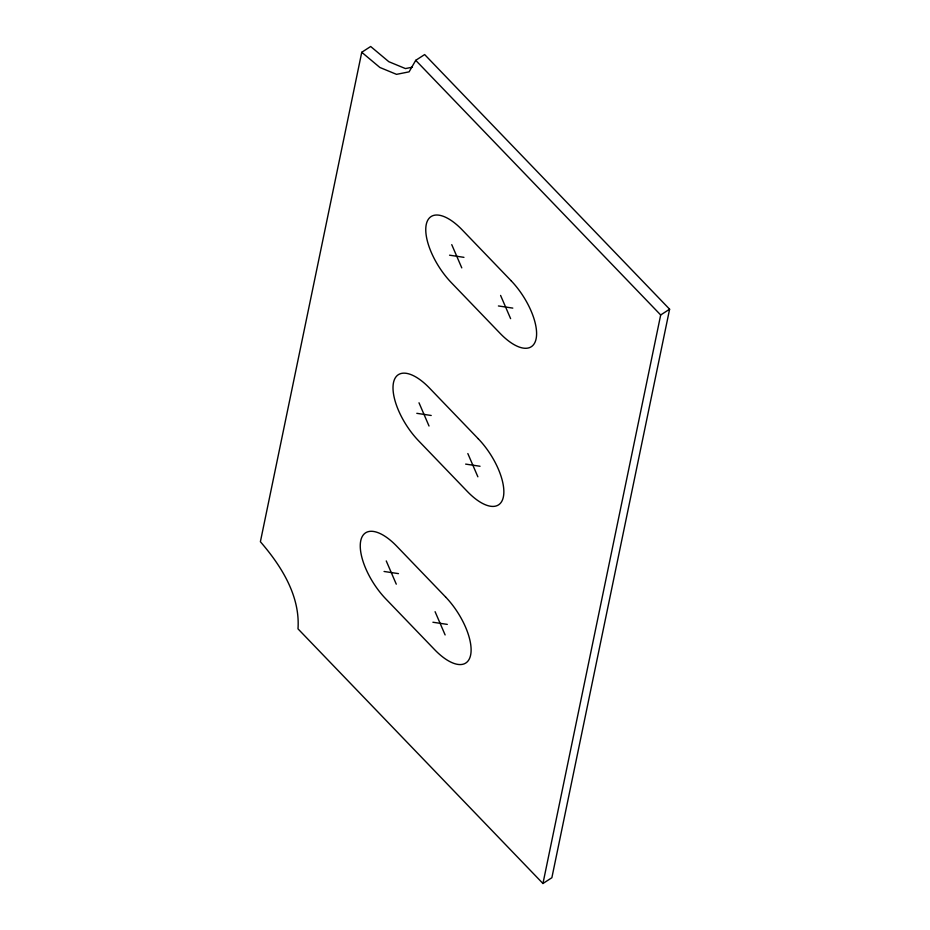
<?xml version="1.0" encoding="UTF-8"?>
<svg xmlns="http://www.w3.org/2000/svg" width="930" height="930" viewBox="0 0 930 930"><rect width="100%" height="100%" fill="white"/><g stroke="black" fill="none" stroke-linecap="round" stroke-linejoin="round"><path stroke-width="1.4" d="M361.747 52.278L260.388 541.725C281.197 565.8 300.285 595.77 297.995 628.854L542.946 883.5L551.874 877.722L669.612 309.202L424.65 54.568L415.722 60.334L409.107 71.843L396.529 74.354L379.893 67.483L361.747 52.278L370.675 46.5L388.821 61.706L405.445 68.576L412.443 67.181M542.946 883.5L660.684 314.979L669.612 309.202M449.562 255.192L463.954 257.343M498.41 305.958L512.802 308.109M416.814 413.327L431.206 415.478M465.651 464.105L480.043 466.256M384.067 571.473L398.459 573.624M432.903 622.24L447.295 624.39M415.722 60.334L660.684 314.979M500.584 295.415L510.617 318.653M451.748 244.648L461.78 267.887M467.837 453.561L477.869 476.799M419 402.783L429.021 426.021M435.089 611.696L445.121 634.934M386.252 560.93L396.273 584.168M511.058 280.674L462.222 229.908A47.279 20.681 57.1 0 0 426.242 224.537A47.279 20.681 57.1 0 0 451.306 282.627L500.142 333.393A47.279 20.681 57.1 0 0 536.122 338.764A47.279 20.681 57.1 0 0 511.058 280.674M478.311 438.821L429.474 388.054A47.279 20.681 57.1 0 0 393.483 382.672A47.279 20.681 57.1 0 0 418.558 440.762L467.395 491.528A47.279 20.681 57.1 0 0 503.374 496.911A47.279 20.681 57.1 0 0 478.311 438.821M445.563 596.955L396.726 546.189A47.279 20.681 57.1 0 0 360.735 540.818A47.279 20.681 57.1 0 0 385.811 598.908L434.647 649.675A47.279 20.681 57.1 0 0 470.627 655.046A47.279 20.681 57.1 0 0 445.563 596.955"/></g></svg>
